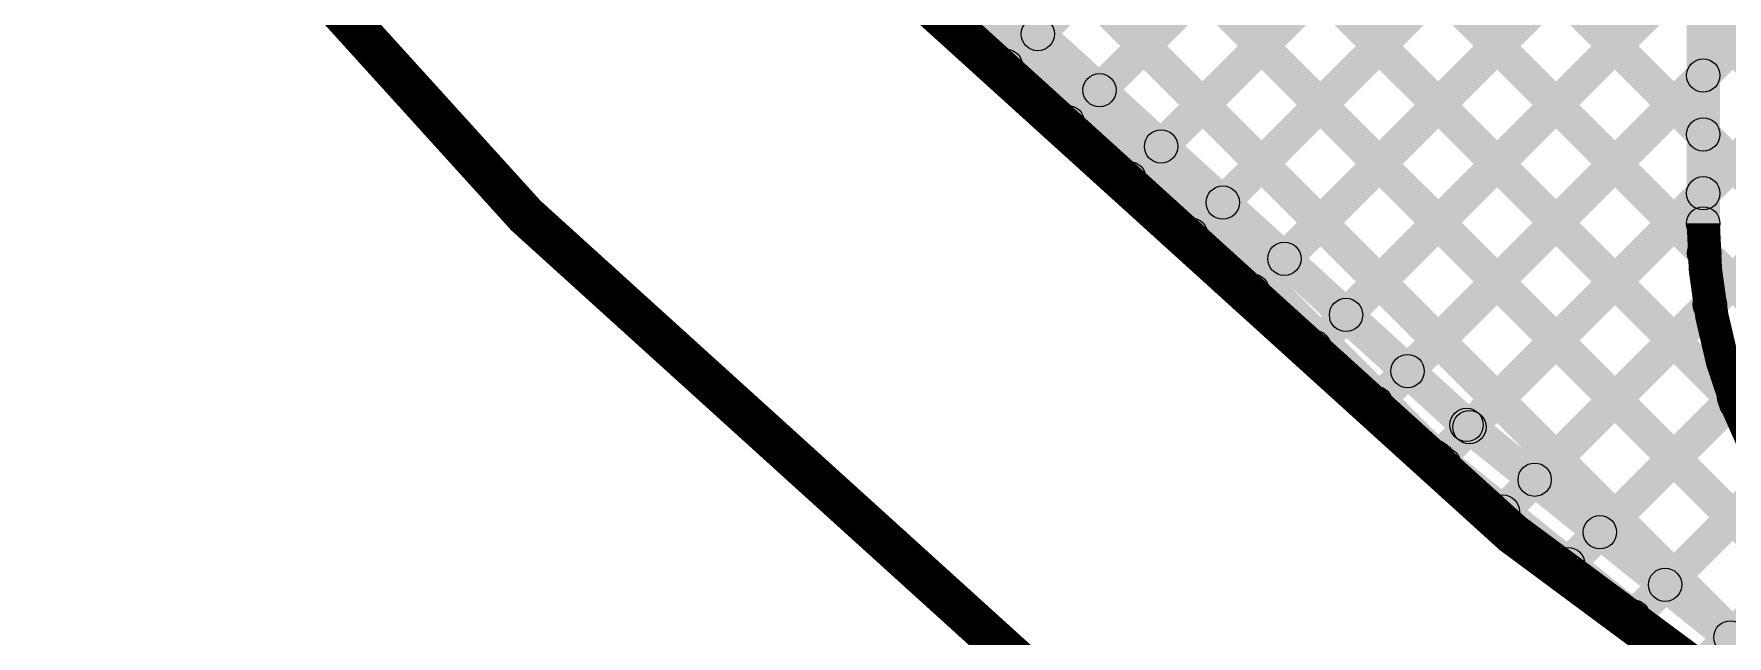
# Model space of a CAD drawing. Header units: millimetres. Extents: x -2.17 to 2.17, y -2.17 to 2.17.
# Drawn here: x -1.6493 to -1.2428, y -1.6311 to -1.4865 of the extents above; entities that cross this region are included whole.
import ezdxf

# ---------------------------------------------------------------- set-up
doc = ezdxf.new("R2010")
doc.units = ezdxf.units.MM
doc.header["$MEASUREMENT"] = 0
for name, color, linetype in [('BottomLayer', 5, 'Continuous'), ('Mechanical2', 216, 'Continuous'), ('TopLayer', 1, 'Continuous')]:
    doc.layers.add(name, color=color, linetype=linetype)

msp = doc.modelspace()

# ---------------------------------------------------------------- hatches: boundary and pattern name
at = {"layer": 'BottomLayer'}
for points in [[(-1.2445, -1.532), (-1.2525, -1.532), (-1.2525, -0.38061), (-1.2445, -0.38061)], [(-1.80866, -0.95613), (-1.80301, -0.95047), (-1.24567, -1.50781), (-1.25133, -1.51346)], [(-1.77725, -1.01583), (-1.77159, -1.01017), (-1.24546, -1.5363), (-1.25112, -1.54196)], [(-1.74583, -1.07553), (-1.74017, -1.06988), (-1.23777, -1.57228), (-1.24342, -1.57794)], [(-1.68052, -1.16913), (-1.67486, -1.16347), (-1.12544, -1.7129), (-1.13109, -1.71855)], [(-1.40542, -1.48936), (-1.41107, -1.4837), (-1.25133, -1.32396), (-1.24567, -1.32961)], [(-1.53042, -1.34751), (-1.52476, -1.34185), (-1.23338, -1.63324), (-1.23903, -1.6389)], [(-1.39062, -1.50285), (-1.39628, -1.49719), (-1.25133, -1.35224), (-1.24567, -1.3579)], [(-1.37583, -1.51634), (-1.38149, -1.51068), (-1.25133, -1.38053), (-1.24567, -1.38618)], [(-1.36103, -1.52983), (-1.36669, -1.52417), (-1.25133, -1.40881), (-1.24567, -1.41447)], [(-1.34624, -1.54332), (-1.3519, -1.53766), (-1.25133, -1.43709), (-1.24567, -1.44275)], [(-1.444, -1.45935), (-1.43861, -1.45343), (-1.30261, -1.57743), (-1.308, -1.58335)], [(-1.33144, -1.55681), (-1.3371, -1.55115), (-1.25133, -1.46538), (-1.24567, -1.47104)], [(-1.31665, -1.5703), (-1.32231, -1.56464), (-1.25133, -1.49366), (-1.24567, -1.49932)], [(-1.30182, -1.58375), (-1.30747, -1.57809), (-1.25133, -1.52195), (-1.24567, -1.5276)], [(-1.28615, -1.59637), (-1.29181, -1.59071), (-1.24976, -1.54866), (-1.2441, -1.55432)], [(-1.27049, -1.60899), (-1.27615, -1.60334), (-1.24388, -1.57107), (-1.23822, -1.57672)], [(-1.30782, -1.5835), (-1.3028, -1.57727), (-1.1638, -1.68927), (-1.16882, -1.6955)], [(-1.25483, -1.62161), (-1.26048, -1.61596), (-1.23483, -1.5903), (-1.22917, -1.59596)], [(-1.23916, -1.63423), (-1.24482, -1.62858), (-1.22318, -1.60694), (-1.21752, -1.61259)]]:
    msp.add_hatch(color=5, dxfattribs=at).paths.add_polyline_path(points)
h = msp.add_hatch(color=5, dxfattribs=at)
edge = h.paths.add_edge_path()
edge.add_arc((-1.40825, -1.48653), 0.004, 0, 360)
h = msp.add_hatch(color=5, dxfattribs=at)
edge = h.paths.add_edge_path()
edge.add_arc((-1.2485, -1.49649), 0.004, 0, 360)
h = msp.add_hatch(color=5, dxfattribs=at)
edge = h.paths.add_edge_path()
edge.add_arc((-1.39345, -1.50002), 0.004, 0, 360)
h = msp.add_hatch(color=5, dxfattribs=at)
edge = h.paths.add_edge_path()
edge.add_arc((-1.2485, -1.51064), 0.004, 0, 360)
h = msp.add_hatch(color=5, dxfattribs=at)
edge = h.paths.add_edge_path()
edge.add_arc((-1.37866, -1.51351), 0.004, 0, 360)
h = msp.add_hatch(color=5, dxfattribs=at)
edge = h.paths.add_edge_path()
edge.add_arc((-1.36386, -1.527), 0.004, 0, 360)
h = msp.add_hatch(color=5, dxfattribs=at)
edge = h.paths.add_edge_path()
edge.add_arc((-1.2485, -1.52478), 0.004, 0, 360)
h = msp.add_hatch(color=5, dxfattribs=at)
edge = h.paths.add_edge_path()
edge.add_arc((-1.2485, -1.532), 0.004, 0, 360)
h = msp.add_hatch(color=5, dxfattribs=at)
edge = h.paths.add_edge_path()
edge.add_arc((-1.2485, -1.532), 0.004, 0, 360)
h = msp.add_hatch(color=5, dxfattribs=at)
edge = h.paths.add_edge_path()
edge.add_arc((-1.34907, -1.54049), 0.004, 0, 360)
h = msp.add_hatch(color=5, dxfattribs=at)
edge = h.paths.add_edge_path()
edge.add_arc((-1.24829, -1.53913), 0.004, 0, 360)
h = msp.add_hatch(color=5, dxfattribs=at)
edge = h.paths.add_edge_path()
edge.add_arc((-1.24693, -1.55149), 0.004, 0, 360)
h = msp.add_hatch(color=5, dxfattribs=at)
edge = h.paths.add_edge_path()
edge.add_arc((-1.33427, -1.55398), 0.004, 0, 360)
h = msp.add_hatch(color=5, dxfattribs=at)
edge = h.paths.add_edge_path()
edge.add_arc((-1.31948, -1.56747), 0.004, 0, 360)
h = msp.add_hatch(color=5, dxfattribs=at)
edge = h.paths.add_edge_path()
edge.add_arc((-1.24105, -1.57389), 0.004, 0, 360)
h = msp.add_hatch(color=5, dxfattribs=at)
edge = h.paths.add_edge_path()
edge.add_arc((-1.24059, -1.57511), 0.004, 0, 360)
h = msp.add_hatch(color=5, dxfattribs=at)
edge = h.paths.add_edge_path()
edge.add_arc((-1.30531, -1.58039), 0.004, 0, 360)
h = msp.add_hatch(color=5, dxfattribs=at)
edge = h.paths.add_edge_path()
edge.add_arc((-1.30531, -1.58039), 0.004, 0, 360)
h = msp.add_hatch(color=5, dxfattribs=at)
edge = h.paths.add_edge_path()
edge.add_arc((-1.30465, -1.58092), 0.004, 0, 360)
h = msp.add_hatch(color=5, dxfattribs=at)
edge = h.paths.add_edge_path()
edge.add_arc((-1.28898, -1.59354), 0.004, 0, 360)
h = msp.add_hatch(color=5, dxfattribs=at)
edge = h.paths.add_edge_path()
edge.add_arc((-1.27332, -1.60616), 0.004, 0, 360)
h = msp.add_hatch(color=5, dxfattribs=at)
edge = h.paths.add_edge_path()
edge.add_arc((-1.25766, -1.61878), 0.004, 0, 360)
h = msp.add_hatch(color=5, dxfattribs=at)
edge = h.paths.add_edge_path()
edge.add_arc((-1.24199, -1.63141), 0.004, 0, 360)
at = {"layer": 'TopLayer'}
for points in [[(-1.86478, -0.87173), (-1.85912, -0.86607), (-0.83917, -1.88602), (-0.84483, -1.89168)], [(-1.83336, -0.93143), (-1.8277, -0.92578), (-0.89645, -1.85703), (-0.9021, -1.86269)], [(-1.80194, -0.99114), (-1.79628, -0.98548), (-0.95372, -1.82804), (-0.95938, -1.8337)], [(-1.77052, -1.05084), (-1.76486, -1.04518), (-1.02038, -1.78967), (-1.02604, -1.79532)], [(-1.72476, -1.12489), (-1.7191, -1.11923), (-1.09354, -1.74479), (-1.0992, -1.75045)], [(-1.65722, -1.22071), (-1.65156, -1.21505), (-1.1667, -1.69991), (-1.17236, -1.70557)], [(-1.41307, -1.49701), (-1.41873, -1.49135), (-1.28967, -1.3623), (-1.28402, -1.36796)], [(-1.39827, -1.5105), (-1.40393, -1.50484), (-1.27256, -1.37347), (-1.2669, -1.37913)], [(-1.38348, -1.52399), (-1.38914, -1.51833), (-1.25277, -1.38196), (-1.24711, -1.38762)], [(-1.36868, -1.53748), (-1.37434, -1.53182), (-1.22963, -1.38711), (-1.22397, -1.39277)], [(-1.35389, -1.55097), (-1.35955, -1.54531), (-1.20224, -1.388), (-1.19658, -1.39366)], [(-1.33909, -1.56446), (-1.34475, -1.5588), (-1.17676, -1.39081), (-1.1711, -1.39646)], [(-1.49406, -1.41216), (-1.4884, -1.4065), (-1.30789, -1.58701), (-1.31355, -1.59267)], [(-1.3243, -1.57795), (-1.32996, -1.57229), (-1.17288, -1.41521), (-1.16722, -1.42087)], [(-1.30946, -1.5914), (-1.31512, -1.58574), (-1.16664, -1.43726), (-1.16098, -1.44291)], [(-1.2938, -1.60402), (-1.29946, -1.59836), (-1.15731, -1.45621), (-1.15165, -1.46187)], [(-1.4517, -1.46696), (-1.4463, -1.46104), (-1.3103, -1.58504), (-1.3157, -1.59096)], [(-1.27814, -1.61664), (-1.28379, -1.61098), (-1.14541, -1.4726), (-1.13976, -1.47826)], [(-1.26247, -1.62926), (-1.26813, -1.6236), (-1.13116, -1.48663), (-1.1255, -1.49229)], [(-1.24681, -1.64188), (-1.25247, -1.63622), (-1.11452, -1.49828), (-1.10887, -1.50394)], [(-1.31551, -1.59111), (-1.31049, -1.58489), (-1.17149, -1.69689), (-1.17651, -1.70311)]]:
    msp.add_hatch(color=1, dxfattribs=at).paths.add_polyline_path(points)
h = msp.add_hatch(color=1, dxfattribs=at)
edge = h.paths.add_edge_path()
edge.add_arc((-1.4159, -1.49418), 0.004, 0, 360)
h = msp.add_hatch(color=1, dxfattribs=at)
edge = h.paths.add_edge_path()
edge.add_arc((-1.4011, -1.50767), 0.004, 0, 360)
h = msp.add_hatch(color=1, dxfattribs=at)
edge = h.paths.add_edge_path()
edge.add_arc((-1.38631, -1.52116), 0.004, 0, 360)
h = msp.add_hatch(color=1, dxfattribs=at)
edge = h.paths.add_edge_path()
edge.add_arc((-1.37151, -1.53465), 0.004, 0, 360)
h = msp.add_hatch(color=1, dxfattribs=at)
edge = h.paths.add_edge_path()
edge.add_arc((-1.35672, -1.54814), 0.004, 0, 360)
h = msp.add_hatch(color=1, dxfattribs=at)
edge = h.paths.add_edge_path()
edge.add_arc((-1.34192, -1.56163), 0.004, 0, 360)
h = msp.add_hatch(color=1, dxfattribs=at)
edge = h.paths.add_edge_path()
edge.add_arc((-1.32713, -1.57512), 0.004, 0, 360)
h = msp.add_hatch(color=1, dxfattribs=at)
edge = h.paths.add_edge_path()
edge.add_arc((-1.313, -1.588), 0.004, 0, 360)
h = msp.add_hatch(color=1, dxfattribs=at)
edge = h.paths.add_edge_path()
edge.add_arc((-1.313, -1.588), 0.004, 0, 360)
h = msp.add_hatch(color=1, dxfattribs=at)
edge = h.paths.add_edge_path()
edge.add_arc((-1.31229, -1.58857), 0.004, 0, 360)
h = msp.add_hatch(color=1, dxfattribs=at)
edge = h.paths.add_edge_path()
edge.add_arc((-1.31072, -1.58984), 0.004, 0, 360)
h = msp.add_hatch(color=1, dxfattribs=at)
edge = h.paths.add_edge_path()
edge.add_arc((-1.29663, -1.60119), 0.004, 0, 360)
h = msp.add_hatch(color=1, dxfattribs=at)
edge = h.paths.add_edge_path()
edge.add_arc((-1.28097, -1.61381), 0.004, 0, 360)
h = msp.add_hatch(color=1, dxfattribs=at)
edge = h.paths.add_edge_path()
edge.add_arc((-1.2653, -1.62643), 0.004, 0, 360)

# ---------------------------------------------------------------- linework, layer by layer
at = {"layer": 'BottomLayer', "const_width": 0.008}
msp.add_lwpolyline([(-1.127, -1.6535, -0.414214), (-1.2485, -1.532)], format="xyb", dxfattribs=at)
at = {"layer": 'BottomLayer'}
for centre in [(-1.40825, -1.48653), (-1.2485, -1.49649), (-1.39345, -1.50002), (-1.2485, -1.51064), (-1.37866, -1.51351), (-1.36386, -1.527), (-1.2485, -1.52478), (-1.2485, -1.532), (-1.2485, -1.532), (-1.34907, -1.54049), (-1.24829, -1.53913), (-1.24693, -1.55149), (-1.33427, -1.55398), (-1.31948, -1.56747), (-1.24105, -1.57389), (-1.24059, -1.57511), (-1.30531, -1.58039), (-1.30531, -1.58039), (-1.30465, -1.58092), (-1.28898, -1.59354), (-1.27332, -1.60616), (-1.25766, -1.61878), (-1.24199, -1.63141)]:
    msp.add_circle(centre, 0.004, dxfattribs=at)
at = {"layer": 'Mechanical2', "const_width": 0.01}
for points in [[(2.16535, 0.001, 1), (-2.16535, 0.001, 1)], [(2.08135, -0.01, 1), (-2.04935, -0.01, 1)], [(1.84055, 0.001, 1), (-1.84055, 0.001, 1)], [(1.6437, 0.001, 1), (-1.6437, 0.001, 1)], [(1.50394, 0, 1), (-1.50394, 0, 1)]]:
    msp.add_lwpolyline(points, format="xyb", close=True, dxfattribs=at)
at = {"layer": 'TopLayer'}
for centre in [(-1.4159, -1.49418), (-1.4011, -1.50767), (-1.38631, -1.52116), (-1.37151, -1.53465), (-1.35672, -1.54814), (-1.34192, -1.56163), (-1.32713, -1.57512), (-1.313, -1.588), (-1.313, -1.588), (-1.31229, -1.58857), (-1.31072, -1.58984), (-1.29663, -1.60119), (-1.28097, -1.61381), (-1.2653, -1.62643)]:
    msp.add_circle(centre, 0.004, dxfattribs=at)

doc.saveas('drawing.dxf')
